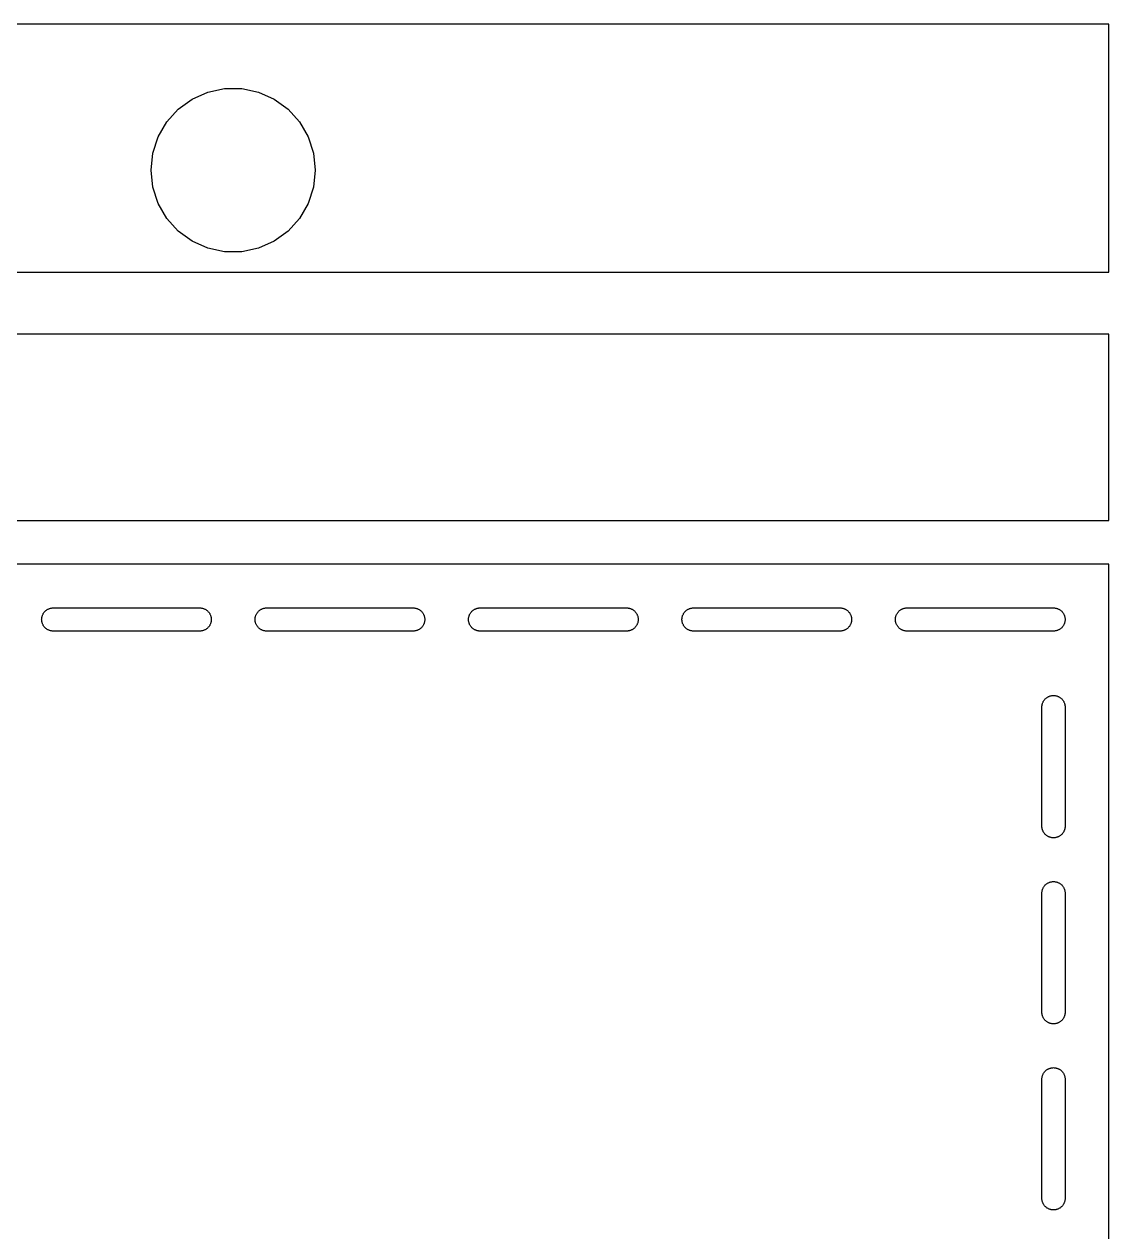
# Model space of a CAD drawing. Header units: metres. Extents: x 0 to 972, y 0 to 652.
# Drawn here: x 182.7 to 480, y 297 to 628 of the extents above; entities that cross this region are included whole.
import ezdxf

# ---------------------------------------------------------------- set-up
doc = ezdxf.new("R2010")
doc.units = ezdxf.units.M

msp = doc.modelspace()

# ---------------------------------------------------------------- linework, layer by layer
for p, q in [((480, 628), (0, 628)), ((480, 560), (480, 628)), ((228.75, 607.486), (233.047, 609.399)), ((233.047, 609.399), (237.648, 610.377)), ((237.648, 610.377), (242.352, 610.377)), ((242.352, 610.377), (246.953, 609.399)), ((246.953, 609.399), (251.25, 607.486)), ((224.945, 604.721), (228.75, 607.486)), ((251.25, 607.486), (255.055, 604.721)), ((221.797, 601.225), (224.945, 604.721)), ((255.055, 604.721), (258.203, 601.225)), ((219.445, 597.152), (221.797, 601.225)), ((258.203, 601.225), (260.555, 597.152)), ((217.992, 592.678), (219.445, 597.152)), ((260.555, 597.152), (262.008, 592.678)), ((217.5, 588), (217.992, 592.678)), ((262.008, 592.678), (262.5, 588)), ((217.992, 583.322), (217.5, 588)), ((262.5, 588), (262.008, 583.322)), ((219.445, 578.848), (217.992, 583.322)), ((262.008, 583.322), (260.555, 578.848)), ((221.797, 574.775), (219.445, 578.848)), ((260.555, 578.848), (258.203, 574.775)), ((224.945, 571.279), (221.797, 574.775)), ((258.203, 574.775), (255.055, 571.279)), ((228.75, 568.514), (224.945, 571.279)), ((255.055, 571.279), (251.25, 568.514)), ((233.047, 566.601), (228.75, 568.514)), ((237.648, 565.623), (233.047, 566.601)), ((246.953, 566.601), (242.352, 565.623)), ((251.25, 568.514), (246.953, 566.601)), ((242.352, 565.623), (237.648, 565.623)), ((0, 560), (480, 560)), ((480, 543), (0, 543)), ((480, 492), (480, 543)), ((0, 492), (480, 492)), ((480, 480), (0, 480)), ((480, 0), (480, 480)), ((188.035, 466.589), (188.125, 466.716)), ((188.125, 466.716), (188.221, 466.839)), ((188.221, 466.839), (188.322, 466.957)), ((188.322, 466.957), (188.43, 467.07)), ((188.43, 467.07), (188.543, 467.178)), ((188.543, 467.178), (188.661, 467.279)), ((188.661, 467.279), (188.784, 467.375)), ((188.784, 467.375), (188.911, 467.465)), ((188.911, 467.465), (189.043, 467.548)), ((189.043, 467.548), (189.178, 467.625)), ((189.178, 467.625), (189.318, 467.695)), ((189.318, 467.695), (189.46, 467.758)), ((189.46, 467.758), (189.605, 467.814)), ((189.605, 467.814), (189.753, 467.863)), ((189.753, 467.863), (189.904, 467.905)), ((189.904, 467.905), (190.056, 467.939)), ((190.056, 467.939), (190.209, 467.966)), ((190.209, 467.966), (190.364, 467.985)), ((190.364, 467.985), (190.519, 467.996)), ((190.519, 467.996), (190.675, 468)), ((190.675, 468), (230.825, 468)), ((230.825, 468), (230.981, 467.996)), ((230.981, 467.996), (231.136, 467.985)), ((231.136, 467.985), (231.291, 467.966)), ((231.291, 467.966), (231.444, 467.939)), ((231.444, 467.939), (231.596, 467.905)), ((231.596, 467.905), (231.747, 467.863)), ((231.747, 467.863), (231.895, 467.814)), ((231.895, 467.814), (232.04, 467.758)), ((232.04, 467.758), (232.182, 467.695)), ((232.182, 467.695), (232.322, 467.625)), ((232.322, 467.625), (232.457, 467.548)), ((232.457, 467.548), (232.589, 467.465)), ((232.589, 467.465), (232.716, 467.375)), ((232.716, 467.375), (232.839, 467.279)), ((232.839, 467.279), (232.957, 467.178)), ((232.957, 467.178), (233.07, 467.07)), ((233.07, 467.07), (233.178, 466.957)), ((233.178, 466.957), (233.279, 466.839)), ((233.279, 466.839), (233.375, 466.716)), ((233.375, 466.716), (233.465, 466.589)), ((246.535, 466.589), (246.625, 466.716)), ((246.625, 466.716), (246.721, 466.839)), ((246.721, 466.839), (246.822, 466.957)), ((246.822, 466.957), (246.93, 467.07)), ((246.93, 467.07), (247.043, 467.178)), ((247.043, 467.178), (247.161, 467.279)), ((247.161, 467.279), (247.284, 467.375)), ((247.284, 467.375), (247.411, 467.465)), ((247.411, 467.465), (247.543, 467.548)), ((247.543, 467.548), (247.678, 467.625)), ((247.678, 467.625), (247.818, 467.695)), ((247.818, 467.695), (247.96, 467.758)), ((247.96, 467.758), (248.105, 467.814)), ((248.105, 467.814), (248.253, 467.863)), ((248.253, 467.863), (248.404, 467.905)), ((248.404, 467.905), (248.556, 467.939)), ((248.556, 467.939), (248.709, 467.966)), ((248.709, 467.966), (248.864, 467.985)), ((248.864, 467.985), (249.019, 467.996)), ((249.019, 467.996), (249.175, 468)), ((249.175, 468), (289.325, 468)), ((289.325, 468), (289.481, 467.996)), ((289.481, 467.996), (289.636, 467.985)), ((289.636, 467.985), (289.791, 467.966)), ((289.791, 467.966), (289.944, 467.939)), ((289.944, 467.939), (290.096, 467.905)), ((290.096, 467.905), (290.247, 467.863)), ((290.247, 467.863), (290.395, 467.814)), ((290.395, 467.814), (290.54, 467.758)), ((290.54, 467.758), (290.682, 467.695)), ((290.682, 467.695), (290.822, 467.625)), ((290.822, 467.625), (290.957, 467.548)), ((290.957, 467.548), (291.089, 467.465)), ((291.089, 467.465), (291.216, 467.375)), ((291.216, 467.375), (291.339, 467.279)), ((291.339, 467.279), (291.457, 467.178)), ((291.457, 467.178), (291.57, 467.07)), ((291.57, 467.07), (291.677, 466.957)), ((291.677, 466.957), (291.779, 466.839)), ((291.779, 466.839), (291.875, 466.716)), ((291.875, 466.716), (291.965, 466.589)), ((305.035, 466.589), (305.125, 466.716)), ((305.125, 466.716), (305.221, 466.839)), ((305.221, 466.839), (305.322, 466.957)), ((305.322, 466.957), (305.43, 467.07)), ((305.43, 467.07), (305.543, 467.178)), ((305.543, 467.178), (305.661, 467.279)), ((305.661, 467.279), (305.784, 467.375)), ((305.784, 467.375), (305.911, 467.465)), ((305.911, 467.465), (306.043, 467.548)), ((306.043, 467.548), (306.178, 467.625)), ((306.178, 467.625), (306.318, 467.695)), ((306.318, 467.695), (306.46, 467.758)), ((306.46, 467.758), (306.605, 467.814)), ((306.605, 467.814), (306.753, 467.863)), ((306.753, 467.863), (306.904, 467.905)), ((306.904, 467.905), (307.056, 467.939)), ((307.056, 467.939), (307.209, 467.966)), ((307.209, 467.966), (307.364, 467.985)), ((307.364, 467.985), (307.519, 467.996)), ((307.519, 467.996), (307.675, 468)), ((307.675, 468), (347.825, 468)), ((347.825, 468), (347.981, 467.996)), ((347.981, 467.996), (348.136, 467.985)), ((348.136, 467.985), (348.291, 467.966)), ((348.291, 467.966), (348.444, 467.939)), ((348.444, 467.939), (348.596, 467.905)), ((348.596, 467.905), (348.747, 467.863)), ((348.747, 467.863), (348.895, 467.814)), ((348.895, 467.814), (349.04, 467.758)), ((349.04, 467.758), (349.182, 467.695)), ((349.182, 467.695), (349.322, 467.625)), ((349.322, 467.625), (349.457, 467.548)), ((349.457, 467.548), (349.589, 467.465)), ((349.589, 467.465), (349.716, 467.375)), ((349.716, 467.375), (349.839, 467.279)), ((349.839, 467.279), (349.957, 467.178)), ((349.957, 467.178), (350.07, 467.07)), ((350.07, 467.07), (350.177, 466.957)), ((350.177, 466.957), (350.279, 466.839)), ((350.279, 466.839), (350.375, 466.716)), ((350.375, 466.716), (350.465, 466.589)), ((363.535, 466.589), (363.625, 466.716)), ((363.625, 466.716), (363.721, 466.839)), ((363.721, 466.839), (363.822, 466.957)), ((363.822, 466.957), (363.93, 467.07)), ((363.93, 467.07), (364.043, 467.178)), ((364.043, 467.178), (364.161, 467.279)), ((364.161, 467.279), (364.284, 467.375)), ((364.284, 467.375), (364.411, 467.465)), ((364.411, 467.465), (364.543, 467.548)), ((364.543, 467.548), (364.678, 467.625)), ((364.678, 467.625), (364.818, 467.695)), ((364.818, 467.695), (364.96, 467.758)), ((364.96, 467.758), (365.105, 467.814)), ((365.105, 467.814), (365.253, 467.863)), ((365.253, 467.863), (365.404, 467.905)), ((365.404, 467.905), (365.556, 467.939)), ((365.556, 467.939), (365.709, 467.966)), ((365.709, 467.966), (365.864, 467.985)), ((365.864, 467.985), (366.019, 467.996)), ((366.019, 467.996), (366.175, 468)), ((366.175, 468), (406.325, 468)), ((406.325, 468), (406.481, 467.996)), ((406.481, 467.996), (406.636, 467.985)), ((406.636, 467.985), (406.791, 467.966)), ((406.791, 467.966), (406.944, 467.939)), ((406.944, 467.939), (407.096, 467.905)), ((407.096, 467.905), (407.247, 467.863)), ((407.247, 467.863), (407.395, 467.814)), ((407.395, 467.814), (407.54, 467.758)), ((407.54, 467.758), (407.682, 467.695)), ((407.682, 467.695), (407.822, 467.625)), ((407.822, 467.625), (407.957, 467.548)), ((407.957, 467.548), (408.089, 467.465)), ((408.089, 467.465), (408.216, 467.375)), ((408.216, 467.375), (408.339, 467.279)), ((408.339, 467.279), (408.457, 467.178)), ((408.457, 467.178), (408.57, 467.07)), ((408.57, 467.07), (408.677, 466.957)), ((408.677, 466.957), (408.779, 466.839)), ((408.779, 466.839), (408.875, 466.716)), ((408.875, 466.716), (408.965, 466.589)), ((422.035, 466.589), (422.125, 466.716)), ((422.125, 466.716), (422.221, 466.839)), ((422.221, 466.839), (422.322, 466.957)), ((422.322, 466.957), (422.43, 467.07)), ((422.43, 467.07), (422.543, 467.178)), ((422.543, 467.178), (422.661, 467.279)), ((422.661, 467.279), (422.784, 467.375)), ((422.784, 467.375), (422.911, 467.465)), ((422.911, 467.465), (423.043, 467.548)), ((423.043, 467.548), (423.178, 467.625)), ((423.178, 467.625), (423.318, 467.695)), ((423.318, 467.695), (423.46, 467.758)), ((423.46, 467.758), (423.605, 467.814)), ((423.605, 467.814), (423.753, 467.863)), ((423.753, 467.863), (423.904, 467.905)), ((423.904, 467.905), (424.056, 467.939)), ((424.056, 467.939), (424.209, 467.966)), ((424.209, 467.966), (424.364, 467.985)), ((424.364, 467.985), (424.519, 467.996)), ((424.519, 467.996), (424.675, 468)), ((424.675, 468), (464.825, 468)), ((464.825, 468), (464.981, 467.996)), ((464.981, 467.996), (465.136, 467.985)), ((465.136, 467.985), (465.291, 467.966)), ((465.291, 467.966), (465.444, 467.939)), ((465.444, 467.939), (465.596, 467.905)), ((465.596, 467.905), (465.747, 467.863)), ((465.747, 467.863), (465.895, 467.814)), ((465.895, 467.814), (466.04, 467.758)), ((466.04, 467.758), (466.182, 467.695)), ((466.182, 467.695), (466.322, 467.625)), ((466.322, 467.625), (466.457, 467.548)), ((466.457, 467.548), (466.589, 467.465)), ((466.589, 467.465), (466.716, 467.375)), ((466.716, 467.375), (466.839, 467.279)), ((466.839, 467.279), (466.957, 467.178)), ((466.957, 467.178), (467.07, 467.07)), ((467.07, 467.07), (467.177, 466.957)), ((467.177, 466.957), (467.279, 466.839)), ((467.279, 466.839), (467.375, 466.716)), ((467.375, 466.716), (467.465, 466.589)), ((187.5, 464.825), (187.504, 464.981)), ((187.504, 464.669), (187.5, 464.825)), ((187.504, 464.981), (187.515, 465.136)), ((187.515, 464.514), (187.504, 464.669)), ((187.515, 465.136), (187.534, 465.291)), ((187.534, 464.359), (187.515, 464.514)), ((187.534, 465.291), (187.561, 465.444)), ((187.561, 464.206), (187.534, 464.359)), ((187.561, 465.444), (187.595, 465.596)), ((187.595, 464.054), (187.561, 464.206)), ((187.595, 465.596), (187.637, 465.747)), ((187.637, 463.903), (187.595, 464.054)), ((187.637, 465.747), (187.686, 465.895)), ((187.686, 463.755), (187.637, 463.903)), ((187.686, 465.895), (187.742, 466.04)), ((187.742, 463.61), (187.686, 463.755)), ((187.742, 466.04), (187.805, 466.182)), ((187.805, 463.467), (187.742, 463.61)), ((187.805, 466.182), (187.875, 466.322)), ((187.875, 463.328), (187.805, 463.467)), ((187.875, 466.322), (187.952, 466.457)), ((187.952, 466.457), (188.035, 466.589)), ((233.465, 466.589), (233.548, 466.457)), ((233.548, 466.457), (233.625, 466.322)), ((233.625, 466.322), (233.695, 466.182)), ((233.695, 463.467), (233.625, 463.328)), ((233.695, 466.182), (233.758, 466.04)), ((233.758, 463.61), (233.695, 463.467)), ((233.758, 466.04), (233.814, 465.895)), ((233.814, 463.755), (233.758, 463.61)), ((233.814, 465.895), (233.863, 465.747)), ((233.863, 463.903), (233.814, 463.755)), ((233.863, 465.747), (233.905, 465.596)), ((233.905, 464.054), (233.863, 463.903)), ((233.905, 465.596), (233.939, 465.444)), ((233.939, 464.206), (233.905, 464.054)), ((233.939, 465.444), (233.966, 465.291)), ((233.966, 464.359), (233.939, 464.206)), ((233.966, 465.291), (233.985, 465.136)), ((233.985, 464.514), (233.966, 464.359)), ((233.985, 465.136), (233.996, 464.981)), ((233.996, 464.669), (233.985, 464.514)), ((233.996, 464.981), (234, 464.825)), ((234, 464.825), (233.996, 464.669)), ((246, 464.825), (246.004, 464.981)), ((246.004, 464.669), (246, 464.825)), ((246.004, 464.981), (246.015, 465.136)), ((246.015, 464.514), (246.004, 464.669)), ((246.015, 465.136), (246.034, 465.291)), ((246.034, 464.359), (246.015, 464.514)), ((246.034, 465.291), (246.061, 465.444)), ((246.061, 464.206), (246.034, 464.359)), ((246.061, 465.444), (246.095, 465.596)), ((246.095, 464.054), (246.061, 464.206)), ((246.095, 465.596), (246.137, 465.747)), ((246.137, 463.903), (246.095, 464.054)), ((246.137, 465.747), (246.186, 465.895)), ((246.186, 463.755), (246.137, 463.903)), ((246.186, 465.895), (246.242, 466.04)), ((246.242, 463.61), (246.186, 463.755)), ((246.242, 466.04), (246.305, 466.182)), ((246.305, 463.467), (246.242, 463.61)), ((246.305, 466.182), (246.375, 466.322)), ((246.375, 463.328), (246.305, 463.467)), ((246.375, 466.322), (246.452, 466.457)), ((246.452, 466.457), (246.535, 466.589)), ((291.965, 466.589), (292.048, 466.457)), ((292.048, 466.457), (292.125, 466.322)), ((292.125, 466.322), (292.195, 466.182)), ((292.195, 463.467), (292.125, 463.328)), ((292.195, 466.182), (292.258, 466.04)), ((292.258, 463.61), (292.195, 463.467)), ((292.258, 466.04), (292.314, 465.895)), ((292.314, 463.755), (292.258, 463.61)), ((292.314, 465.895), (292.363, 465.747)), ((292.363, 463.903), (292.314, 463.755)), ((292.363, 465.747), (292.405, 465.596)), ((292.405, 464.054), (292.363, 463.903)), ((292.405, 465.596), (292.439, 465.444)), ((292.439, 464.206), (292.405, 464.054)), ((292.439, 465.444), (292.466, 465.291)), ((292.466, 464.359), (292.439, 464.206)), ((292.466, 465.291), (292.485, 465.136)), ((292.485, 464.514), (292.466, 464.359)), ((292.485, 465.136), (292.496, 464.981)), ((292.496, 464.669), (292.485, 464.514)), ((292.496, 464.981), (292.5, 464.825)), ((292.5, 464.825), (292.496, 464.669)), ((304.5, 464.825), (304.504, 464.981)), ((304.504, 464.669), (304.5, 464.825)), ((304.504, 464.981), (304.515, 465.136)), ((304.515, 464.514), (304.504, 464.669)), ((304.515, 465.136), (304.534, 465.291)), ((304.534, 464.359), (304.515, 464.514)), ((304.534, 465.291), (304.561, 465.444)), ((304.561, 464.206), (304.534, 464.359)), ((304.561, 465.444), (304.595, 465.596)), ((304.595, 464.054), (304.561, 464.206)), ((304.595, 465.596), (304.637, 465.747)), ((304.637, 463.903), (304.595, 464.054)), ((304.637, 465.747), (304.686, 465.895)), ((304.686, 463.755), (304.637, 463.903)), ((304.686, 465.895), (304.742, 466.04)), ((304.742, 463.61), (304.686, 463.755)), ((304.742, 466.04), (304.805, 466.182)), ((304.805, 463.467), (304.742, 463.61)), ((304.805, 466.182), (304.875, 466.322)), ((304.875, 463.328), (304.805, 463.467)), ((304.875, 466.322), (304.952, 466.457)), ((304.952, 466.457), (305.035, 466.589)), ((350.465, 466.589), (350.548, 466.457)), ((350.548, 466.457), (350.625, 466.322)), ((350.625, 466.322), (350.695, 466.182)), ((350.695, 463.467), (350.625, 463.328)), ((350.695, 466.182), (350.758, 466.04)), ((350.758, 463.61), (350.695, 463.467)), ((350.758, 466.04), (350.814, 465.895)), ((350.814, 463.755), (350.758, 463.61)), ((350.814, 465.895), (350.863, 465.747)), ((350.863, 463.903), (350.814, 463.755)), ((350.863, 465.747), (350.905, 465.596)), ((350.905, 464.054), (350.863, 463.903)), ((350.905, 465.596), (350.939, 465.444)), ((350.939, 464.206), (350.905, 464.054)), ((350.939, 465.444), (350.966, 465.291)), ((350.966, 464.359), (350.939, 464.206)), ((350.966, 465.291), (350.985, 465.136)), ((350.985, 464.514), (350.966, 464.359)), ((350.985, 465.136), (350.996, 464.981)), ((350.996, 464.669), (350.985, 464.514)), ((350.996, 464.981), (351, 464.825)), ((351, 464.825), (350.996, 464.669)), ((363, 464.825), (363.004, 464.981)), ((363.004, 464.669), (363, 464.825)), ((363.004, 464.981), (363.015, 465.136)), ((363.015, 464.514), (363.004, 464.669)), ((363.015, 465.136), (363.034, 465.291)), ((363.034, 464.359), (363.015, 464.514)), ((363.034, 465.291), (363.061, 465.444)), ((363.061, 464.206), (363.034, 464.359)), ((363.061, 465.444), (363.095, 465.596)), ((363.095, 464.054), (363.061, 464.206)), ((363.095, 465.596), (363.137, 465.747)), ((363.137, 463.903), (363.095, 464.054)), ((363.137, 465.747), (363.186, 465.895)), ((363.186, 463.755), (363.137, 463.903)), ((363.186, 465.895), (363.242, 466.04)), ((363.242, 463.61), (363.186, 463.755)), ((363.242, 466.04), (363.305, 466.182)), ((363.305, 463.467), (363.242, 463.61)), ((363.305, 466.182), (363.375, 466.322)), ((363.375, 463.328), (363.305, 463.467)), ((363.375, 466.322), (363.452, 466.457)), ((363.452, 466.457), (363.535, 466.589)), ((408.965, 466.589), (409.048, 466.457)), ((409.048, 466.457), (409.125, 466.322)), ((409.125, 466.322), (409.195, 466.182)), ((409.195, 463.467), (409.125, 463.328)), ((409.195, 466.182), (409.258, 466.04)), ((409.258, 463.61), (409.195, 463.467)), ((409.258, 466.04), (409.314, 465.895)), ((409.314, 463.755), (409.258, 463.61)), ((409.314, 465.895), (409.363, 465.747)), ((409.363, 463.903), (409.314, 463.755)), ((409.363, 465.747), (409.405, 465.596)), ((409.405, 464.054), (409.363, 463.903)), ((409.405, 465.596), (409.439, 465.444)), ((409.439, 464.206), (409.405, 464.054)), ((409.439, 465.444), (409.466, 465.291)), ((409.466, 464.359), (409.439, 464.206)), ((409.466, 465.291), (409.485, 465.136)), ((409.485, 464.514), (409.466, 464.359)), ((409.485, 465.136), (409.496, 464.981)), ((409.496, 464.669), (409.485, 464.514)), ((409.496, 464.981), (409.5, 464.825)), ((409.5, 464.825), (409.496, 464.669)), ((421.5, 464.825), (421.504, 464.981)), ((421.504, 464.669), (421.5, 464.825)), ((421.504, 464.981), (421.515, 465.136)), ((421.515, 464.514), (421.504, 464.669)), ((421.515, 465.136), (421.534, 465.291)), ((421.534, 464.359), (421.515, 464.514)), ((421.534, 465.291), (421.561, 465.444)), ((421.561, 464.206), (421.534, 464.359)), ((421.561, 465.444), (421.595, 465.596)), ((421.595, 464.054), (421.561, 464.206)), ((421.595, 465.596), (421.637, 465.747)), ((421.637, 463.903), (421.595, 464.054)), ((421.637, 465.747), (421.686, 465.895)), ((421.686, 463.755), (421.637, 463.903)), ((421.686, 465.895), (421.742, 466.04)), ((421.742, 463.61), (421.686, 463.755)), ((421.742, 466.04), (421.805, 466.182)), ((421.805, 463.467), (421.742, 463.61)), ((421.805, 466.182), (421.875, 466.322)), ((421.875, 463.328), (421.805, 463.467)), ((421.875, 466.322), (421.952, 466.457)), ((421.952, 466.457), (422.035, 466.589)), ((467.465, 466.589), (467.548, 466.457)), ((467.548, 466.457), (467.625, 466.322)), ((467.625, 466.322), (467.695, 466.182)), ((467.695, 463.467), (467.625, 463.328)), ((467.695, 466.182), (467.758, 466.04)), ((467.758, 463.61), (467.695, 463.467)), ((467.758, 466.04), (467.814, 465.895)), ((467.814, 463.755), (467.758, 463.61)), ((467.814, 465.895), (467.863, 465.747)), ((467.863, 463.903), (467.814, 463.755)), ((467.863, 465.747), (467.905, 465.596)), ((467.905, 464.054), (467.863, 463.903)), ((467.905, 465.596), (467.939, 465.444)), ((467.939, 464.206), (467.905, 464.054)), ((467.939, 465.444), (467.966, 465.291)), ((467.966, 464.359), (467.939, 464.206)), ((467.966, 465.291), (467.985, 465.136)), ((467.985, 464.514), (467.966, 464.359)), ((467.985, 465.136), (467.996, 464.981)), ((467.996, 464.669), (467.985, 464.514)), ((467.996, 464.981), (468, 464.825)), ((468, 464.825), (467.996, 464.669)), ((187.952, 463.193), (187.875, 463.328)), ((188.035, 463.061), (187.952, 463.193)), ((188.125, 462.934), (188.035, 463.061)), ((188.221, 462.811), (188.125, 462.934)), ((188.322, 462.693), (188.221, 462.811)), ((188.43, 462.58), (188.322, 462.693)), ((188.543, 462.472), (188.43, 462.58)), ((188.661, 462.371), (188.543, 462.472)), ((188.784, 462.275), (188.661, 462.371)), ((188.911, 462.185), (188.784, 462.275)), ((189.043, 462.102), (188.911, 462.185)), ((189.178, 462.025), (189.043, 462.102)), ((189.318, 461.955), (189.178, 462.025)), ((189.46, 461.892), (189.318, 461.955)), ((189.605, 461.836), (189.46, 461.892)), ((189.753, 461.787), (189.605, 461.836)), ((189.904, 461.745), (189.753, 461.787)), ((190.056, 461.711), (189.904, 461.745)), ((190.209, 461.684), (190.056, 461.711)), ((190.364, 461.665), (190.209, 461.684)), ((190.519, 461.654), (190.364, 461.665)), ((190.675, 461.65), (190.519, 461.654)), ((230.825, 461.65), (190.675, 461.65)), ((230.981, 461.654), (230.825, 461.65)), ((231.136, 461.665), (230.981, 461.654)), ((231.291, 461.684), (231.136, 461.665)), ((231.444, 461.711), (231.291, 461.684)), ((231.596, 461.745), (231.444, 461.711)), ((231.747, 461.787), (231.596, 461.745)), ((231.895, 461.836), (231.747, 461.787)), ((232.04, 461.892), (231.895, 461.836)), ((232.182, 461.955), (232.04, 461.892)), ((232.322, 462.025), (232.182, 461.955)), ((232.457, 462.102), (232.322, 462.025)), ((232.589, 462.185), (232.457, 462.102)), ((232.716, 462.275), (232.589, 462.185)), ((232.839, 462.371), (232.716, 462.275)), ((232.957, 462.472), (232.839, 462.371)), ((233.07, 462.58), (232.957, 462.472)), ((233.178, 462.693), (233.07, 462.58)), ((233.279, 462.811), (233.178, 462.693)), ((233.375, 462.934), (233.279, 462.811)), ((233.465, 463.061), (233.375, 462.934)), ((233.548, 463.193), (233.465, 463.061)), ((233.625, 463.328), (233.548, 463.193)), ((246.452, 463.193), (246.375, 463.328)), ((246.535, 463.061), (246.452, 463.193)), ((246.625, 462.934), (246.535, 463.061)), ((246.721, 462.811), (246.625, 462.934)), ((246.822, 462.693), (246.721, 462.811)), ((246.93, 462.58), (246.822, 462.693)), ((247.043, 462.472), (246.93, 462.58)), ((247.161, 462.371), (247.043, 462.472)), ((247.284, 462.275), (247.161, 462.371)), ((247.411, 462.185), (247.284, 462.275)), ((247.543, 462.102), (247.411, 462.185)), ((247.678, 462.025), (247.543, 462.102)), ((247.818, 461.955), (247.678, 462.025)), ((247.96, 461.892), (247.818, 461.955)), ((248.105, 461.836), (247.96, 461.892)), ((248.253, 461.787), (248.105, 461.836)), ((248.404, 461.745), (248.253, 461.787)), ((248.556, 461.711), (248.404, 461.745)), ((248.709, 461.684), (248.556, 461.711)), ((248.864, 461.665), (248.709, 461.684)), ((249.019, 461.654), (248.864, 461.665)), ((249.175, 461.65), (249.019, 461.654)), ((289.325, 461.65), (249.175, 461.65)), ((289.481, 461.654), (289.325, 461.65)), ((289.636, 461.665), (289.481, 461.654)), ((289.791, 461.684), (289.636, 461.665)), ((289.944, 461.711), (289.791, 461.684)), ((290.096, 461.745), (289.944, 461.711)), ((290.247, 461.787), (290.096, 461.745)), ((290.395, 461.836), (290.247, 461.787)), ((290.54, 461.892), (290.395, 461.836)), ((290.682, 461.955), (290.54, 461.892)), ((290.822, 462.025), (290.682, 461.955)), ((290.957, 462.102), (290.822, 462.025)), ((291.089, 462.185), (290.957, 462.102)), ((291.216, 462.275), (291.089, 462.185)), ((291.339, 462.371), (291.216, 462.275)), ((291.457, 462.472), (291.339, 462.371)), ((291.57, 462.58), (291.457, 462.472)), ((291.677, 462.693), (291.57, 462.58)), ((291.779, 462.811), (291.677, 462.693)), ((291.875, 462.934), (291.779, 462.811)), ((291.965, 463.061), (291.875, 462.934)), ((292.048, 463.193), (291.965, 463.061)), ((292.125, 463.328), (292.048, 463.193)), ((304.952, 463.193), (304.875, 463.328)), ((305.035, 463.061), (304.952, 463.193)), ((305.125, 462.934), (305.035, 463.061)), ((305.221, 462.811), (305.125, 462.934)), ((305.322, 462.693), (305.221, 462.811)), ((305.43, 462.58), (305.322, 462.693)), ((305.543, 462.472), (305.43, 462.58)), ((305.661, 462.371), (305.543, 462.472)), ((305.784, 462.275), (305.661, 462.371)), ((305.911, 462.185), (305.784, 462.275)), ((306.043, 462.102), (305.911, 462.185)), ((306.178, 462.025), (306.043, 462.102)), ((306.318, 461.955), (306.178, 462.025)), ((306.46, 461.892), (306.318, 461.955)), ((306.605, 461.836), (306.46, 461.892)), ((306.753, 461.787), (306.605, 461.836)), ((306.904, 461.745), (306.753, 461.787)), ((307.056, 461.711), (306.904, 461.745)), ((307.209, 461.684), (307.056, 461.711)), ((307.364, 461.665), (307.209, 461.684)), ((307.519, 461.654), (307.364, 461.665)), ((307.675, 461.65), (307.519, 461.654)), ((347.825, 461.65), (307.675, 461.65)), ((347.981, 461.654), (347.825, 461.65)), ((348.136, 461.665), (347.981, 461.654)), ((348.291, 461.684), (348.136, 461.665)), ((348.444, 461.711), (348.291, 461.684)), ((348.596, 461.745), (348.444, 461.711)), ((348.747, 461.787), (348.596, 461.745)), ((348.895, 461.836), (348.747, 461.787)), ((349.04, 461.892), (348.895, 461.836)), ((349.182, 461.955), (349.04, 461.892)), ((349.322, 462.025), (349.182, 461.955)), ((349.457, 462.102), (349.322, 462.025)), ((349.589, 462.185), (349.457, 462.102)), ((349.716, 462.275), (349.589, 462.185)), ((349.839, 462.371), (349.716, 462.275)), ((349.957, 462.472), (349.839, 462.371)), ((350.07, 462.58), (349.957, 462.472)), ((350.177, 462.693), (350.07, 462.58)), ((350.279, 462.811), (350.177, 462.693)), ((350.375, 462.934), (350.279, 462.811)), ((350.465, 463.061), (350.375, 462.934)), ((350.548, 463.193), (350.465, 463.061)), ((350.625, 463.328), (350.548, 463.193)), ((363.452, 463.193), (363.375, 463.328)), ((363.535, 463.061), (363.452, 463.193)), ((363.625, 462.934), (363.535, 463.061)), ((363.721, 462.811), (363.625, 462.934)), ((363.822, 462.693), (363.721, 462.811)), ((363.93, 462.58), (363.822, 462.693)), ((364.043, 462.472), (363.93, 462.58)), ((364.161, 462.371), (364.043, 462.472)), ((364.284, 462.275), (364.161, 462.371)), ((364.411, 462.185), (364.284, 462.275)), ((364.543, 462.102), (364.411, 462.185)), ((364.678, 462.025), (364.543, 462.102)), ((364.818, 461.955), (364.678, 462.025)), ((364.96, 461.892), (364.818, 461.955)), ((365.105, 461.836), (364.96, 461.892)), ((365.253, 461.787), (365.105, 461.836)), ((365.404, 461.745), (365.253, 461.787)), ((365.556, 461.711), (365.404, 461.745)), ((365.709, 461.684), (365.556, 461.711)), ((365.864, 461.665), (365.709, 461.684)), ((366.019, 461.654), (365.864, 461.665)), ((366.175, 461.65), (366.019, 461.654)), ((406.325, 461.65), (366.175, 461.65)), ((406.481, 461.654), (406.325, 461.65)), ((406.636, 461.665), (406.481, 461.654)), ((406.791, 461.684), (406.636, 461.665)), ((406.944, 461.711), (406.791, 461.684)), ((407.096, 461.745), (406.944, 461.711)), ((407.247, 461.787), (407.096, 461.745)), ((407.395, 461.836), (407.247, 461.787)), ((407.54, 461.892), (407.395, 461.836)), ((407.682, 461.955), (407.54, 461.892)), ((407.822, 462.025), (407.682, 461.955)), ((407.957, 462.102), (407.822, 462.025)), ((408.089, 462.185), (407.957, 462.102)), ((408.216, 462.275), (408.089, 462.185)), ((408.339, 462.371), (408.216, 462.275)), ((408.457, 462.472), (408.339, 462.371)), ((408.57, 462.58), (408.457, 462.472)), ((408.677, 462.693), (408.57, 462.58)), ((408.779, 462.811), (408.677, 462.693)), ((408.875, 462.934), (408.779, 462.811)), ((408.965, 463.061), (408.875, 462.934)), ((409.048, 463.193), (408.965, 463.061)), ((409.125, 463.328), (409.048, 463.193)), ((421.952, 463.193), (421.875, 463.328)), ((422.035, 463.061), (421.952, 463.193)), ((422.125, 462.934), (422.035, 463.061)), ((422.221, 462.811), (422.125, 462.934)), ((422.322, 462.693), (422.221, 462.811)), ((422.43, 462.58), (422.322, 462.693)), ((422.543, 462.472), (422.43, 462.58)), ((422.661, 462.371), (422.543, 462.472)), ((422.784, 462.275), (422.661, 462.371)), ((422.911, 462.185), (422.784, 462.275)), ((423.043, 462.102), (422.911, 462.185)), ((423.178, 462.025), (423.043, 462.102)), ((423.318, 461.955), (423.178, 462.025)), ((423.46, 461.892), (423.318, 461.955)), ((423.605, 461.836), (423.46, 461.892)), ((423.753, 461.787), (423.605, 461.836)), ((423.904, 461.745), (423.753, 461.787)), ((424.056, 461.711), (423.904, 461.745)), ((424.209, 461.684), (424.056, 461.711)), ((424.364, 461.665), (424.209, 461.684)), ((424.519, 461.654), (424.364, 461.665)), ((424.675, 461.65), (424.519, 461.654)), ((464.825, 461.65), (424.675, 461.65)), ((464.981, 461.654), (464.825, 461.65)), ((465.136, 461.665), (464.981, 461.654)), ((465.291, 461.684), (465.136, 461.665)), ((465.444, 461.711), (465.291, 461.684)), ((465.596, 461.745), (465.444, 461.711)), ((465.747, 461.787), (465.596, 461.745)), ((465.895, 461.836), (465.747, 461.787)), ((466.04, 461.892), (465.895, 461.836)), ((466.182, 461.955), (466.04, 461.892)), ((466.322, 462.025), (466.182, 461.955)), ((466.457, 462.102), (466.322, 462.025)), ((466.589, 462.185), (466.457, 462.102)), ((466.716, 462.275), (466.589, 462.185)), ((466.839, 462.371), (466.716, 462.275)), ((466.957, 462.472), (466.839, 462.371)), ((467.07, 462.58), (466.957, 462.472)), ((467.177, 462.693), (467.07, 462.58)), ((467.279, 462.811), (467.177, 462.693)), ((467.375, 462.934), (467.279, 462.811)), ((467.465, 463.061), (467.375, 462.934)), ((467.548, 463.193), (467.465, 463.061)), ((467.625, 463.328), (467.548, 463.193)), ((463.061, 443.465), (463.193, 443.548)), ((463.193, 443.548), (463.328, 443.625)), ((463.328, 443.625), (463.467, 443.695)), ((463.467, 443.695), (463.61, 443.758)), ((463.61, 443.758), (463.755, 443.814)), ((463.755, 443.814), (463.903, 443.863)), ((463.903, 443.863), (464.054, 443.905)), ((464.054, 443.905), (464.206, 443.939)), ((464.206, 443.939), (464.359, 443.966)), ((464.359, 443.966), (464.514, 443.985)), ((464.514, 443.985), (464.669, 443.996)), ((464.669, 443.996), (464.825, 444)), ((464.825, 444), (464.981, 443.996)), ((464.981, 443.996), (465.136, 443.985)), ((465.136, 443.985), (465.291, 443.966)), ((465.291, 443.966), (465.444, 443.939)), ((465.444, 443.939), (465.596, 443.905)), ((465.596, 443.905), (465.747, 443.863)), ((465.747, 443.863), (465.895, 443.814)), ((465.895, 443.814), (466.04, 443.758)), ((466.04, 443.758), (466.182, 443.695)), ((466.182, 443.695), (466.322, 443.625)), ((466.322, 443.625), (466.457, 443.548)), ((466.457, 443.548), (466.589, 443.465)), ((461.65, 440.825), (461.654, 440.981)), ((461.65, 408.175), (461.65, 440.825)), ((461.654, 440.981), (461.665, 441.136)), ((461.665, 441.136), (461.684, 441.291)), ((461.684, 441.291), (461.711, 441.444)), ((461.711, 441.444), (461.745, 441.596)), ((461.745, 441.596), (461.787, 441.747)), ((461.787, 441.747), (461.836, 441.895)), ((461.836, 441.895), (461.892, 442.04)), ((461.892, 442.04), (461.955, 442.182)), ((461.955, 442.182), (462.025, 442.322)), ((462.025, 442.322), (462.102, 442.457)), ((462.102, 442.457), (462.185, 442.589)), ((462.185, 442.589), (462.275, 442.716)), ((462.275, 442.716), (462.371, 442.839)), ((462.371, 442.839), (462.472, 442.957)), ((462.472, 442.957), (462.58, 443.07)), ((462.58, 443.07), (462.693, 443.177)), ((462.693, 443.177), (462.811, 443.279)), ((462.811, 443.279), (462.934, 443.375)), ((462.934, 443.375), (463.061, 443.465)), ((466.589, 443.465), (466.716, 443.375)), ((466.716, 443.375), (466.839, 443.279)), ((466.839, 443.279), (466.957, 443.177)), ((466.957, 443.177), (467.07, 443.07)), ((467.07, 443.07), (467.178, 442.957)), ((467.178, 442.957), (467.279, 442.839)), ((467.279, 442.839), (467.375, 442.716)), ((467.375, 442.716), (467.465, 442.589)), ((467.465, 442.589), (467.548, 442.457)), ((467.548, 442.457), (467.625, 442.322)), ((467.625, 442.322), (467.695, 442.182)), ((467.695, 442.182), (467.758, 442.04)), ((467.758, 442.04), (467.814, 441.895)), ((467.814, 441.895), (467.863, 441.747)), ((467.863, 441.747), (467.905, 441.596)), ((467.905, 441.596), (467.939, 441.444)), ((467.939, 441.444), (467.966, 441.291)), ((467.966, 441.291), (467.985, 441.136)), ((467.985, 441.136), (467.996, 440.981)), ((467.996, 440.981), (468, 440.825)), ((468, 440.825), (468, 408.175)), ((461.654, 408.019), (461.65, 408.175)), ((461.665, 407.864), (461.654, 408.019)), ((461.684, 407.709), (461.665, 407.864)), ((461.711, 407.556), (461.684, 407.709)), ((461.745, 407.404), (461.711, 407.556)), ((461.787, 407.253), (461.745, 407.404)), ((461.836, 407.105), (461.787, 407.253)), ((467.863, 407.253), (467.814, 407.105)), ((467.905, 407.404), (467.863, 407.253)), ((467.939, 407.556), (467.905, 407.404)), ((467.966, 407.709), (467.939, 407.556)), ((467.985, 407.864), (467.966, 407.709)), ((467.996, 408.019), (467.985, 407.864)), ((468, 408.175), (467.996, 408.019)), ((461.892, 406.96), (461.836, 407.105)), ((461.955, 406.818), (461.892, 406.96)), ((462.025, 406.678), (461.955, 406.818)), ((462.102, 406.543), (462.025, 406.678)), ((462.185, 406.411), (462.102, 406.543)), ((462.275, 406.284), (462.185, 406.411)), ((462.371, 406.161), (462.275, 406.284)), ((462.472, 406.043), (462.371, 406.161)), ((462.58, 405.93), (462.472, 406.043)), ((462.693, 405.822), (462.58, 405.93)), ((462.811, 405.721), (462.693, 405.822)), ((462.934, 405.625), (462.811, 405.721)), ((463.061, 405.535), (462.934, 405.625)), ((463.193, 405.452), (463.061, 405.535)), ((463.328, 405.375), (463.193, 405.452)), ((463.467, 405.305), (463.328, 405.375)), ((463.61, 405.242), (463.467, 405.305)), ((463.755, 405.186), (463.61, 405.242)), ((463.903, 405.137), (463.755, 405.186)), ((464.054, 405.095), (463.903, 405.137)), ((464.206, 405.061), (464.054, 405.095)), ((464.359, 405.034), (464.206, 405.061)), ((464.514, 405.015), (464.359, 405.034)), ((464.669, 405.004), (464.514, 405.015)), ((464.825, 405), (464.669, 405.004)), ((464.981, 405.004), (464.825, 405)), ((465.136, 405.015), (464.981, 405.004)), ((465.291, 405.034), (465.136, 405.015)), ((465.444, 405.061), (465.291, 405.034)), ((465.596, 405.095), (465.444, 405.061)), ((465.747, 405.137), (465.596, 405.095)), ((465.895, 405.186), (465.747, 405.137)), ((466.04, 405.242), (465.895, 405.186)), ((466.182, 405.305), (466.04, 405.242)), ((466.322, 405.375), (466.182, 405.305)), ((466.457, 405.452), (466.322, 405.375)), ((466.589, 405.535), (466.457, 405.452)), ((466.716, 405.625), (466.589, 405.535)), ((466.839, 405.721), (466.716, 405.625)), ((466.957, 405.822), (466.839, 405.721)), ((467.07, 405.93), (466.957, 405.822)), ((467.178, 406.043), (467.07, 405.93)), ((467.279, 406.161), (467.178, 406.043)), ((467.375, 406.284), (467.279, 406.161)), ((467.465, 406.411), (467.375, 406.284)), ((467.548, 406.543), (467.465, 406.411)), ((467.625, 406.678), (467.548, 406.543)), ((467.695, 406.818), (467.625, 406.678)), ((467.758, 406.96), (467.695, 406.818)), ((467.814, 407.105), (467.758, 406.96)), ((461.711, 390.444), (461.745, 390.596)), ((461.745, 390.596), (461.787, 390.747)), ((461.787, 390.747), (461.836, 390.895)), ((461.836, 390.895), (461.892, 391.04)), ((461.892, 391.04), (461.955, 391.182)), ((461.955, 391.182), (462.025, 391.322)), ((462.025, 391.322), (462.102, 391.457)), ((462.102, 391.457), (462.185, 391.589)), ((462.185, 391.589), (462.275, 391.716)), ((462.275, 391.716), (462.371, 391.839)), ((462.371, 391.839), (462.472, 391.957)), ((462.472, 391.957), (462.58, 392.07)), ((462.58, 392.07), (462.693, 392.177)), ((462.693, 392.177), (462.811, 392.279)), ((462.811, 392.279), (462.934, 392.375)), ((462.934, 392.375), (463.061, 392.465)), ((463.061, 392.465), (463.193, 392.548)), ((463.193, 392.548), (463.328, 392.625)), ((463.328, 392.625), (463.467, 392.695)), ((463.467, 392.695), (463.61, 392.758)), ((463.61, 392.758), (463.755, 392.814)), ((463.755, 392.814), (463.903, 392.863)), ((463.903, 392.863), (464.054, 392.905)), ((464.054, 392.905), (464.206, 392.939)), ((464.206, 392.939), (464.359, 392.966)), ((464.359, 392.966), (464.514, 392.985)), ((464.514, 392.985), (464.669, 392.996)), ((464.669, 392.996), (464.825, 393)), ((464.825, 393), (464.981, 392.996)), ((464.981, 392.996), (465.136, 392.985)), ((465.136, 392.985), (465.291, 392.966)), ((465.291, 392.966), (465.444, 392.939)), ((465.444, 392.939), (465.596, 392.905)), ((465.596, 392.905), (465.747, 392.863)), ((465.747, 392.863), (465.895, 392.814)), ((465.895, 392.814), (466.04, 392.758)), ((466.04, 392.758), (466.182, 392.695)), ((466.182, 392.695), (466.322, 392.625)), ((466.322, 392.625), (466.457, 392.548)), ((466.457, 392.548), (466.589, 392.465)), ((466.589, 392.465), (466.716, 392.375)), ((466.716, 392.375), (466.839, 392.279)), ((466.839, 392.279), (466.957, 392.177)), ((466.957, 392.177), (467.07, 392.07)), ((467.07, 392.07), (467.178, 391.957)), ((467.178, 391.957), (467.279, 391.839)), ((467.279, 391.839), (467.375, 391.716)), ((467.375, 391.716), (467.465, 391.589)), ((467.465, 391.589), (467.548, 391.457)), ((467.548, 391.457), (467.625, 391.322)), ((467.625, 391.322), (467.695, 391.182)), ((467.695, 391.182), (467.758, 391.04)), ((467.758, 391.04), (467.814, 390.895)), ((467.814, 390.895), (467.863, 390.747)), ((467.863, 390.747), (467.905, 390.596)), ((467.905, 390.596), (467.939, 390.444)), ((461.65, 389.825), (461.654, 389.981)), ((461.65, 357.175), (461.65, 389.825)), ((461.654, 389.981), (461.665, 390.136)), ((461.665, 390.136), (461.684, 390.291)), ((461.684, 390.291), (461.711, 390.444)), ((467.939, 390.444), (467.966, 390.291)), ((467.966, 390.291), (467.985, 390.136)), ((467.985, 390.136), (467.996, 389.981)), ((467.996, 389.981), (468, 389.825)), ((468, 389.825), (468, 357.175)), ((461.654, 357.019), (461.65, 357.175)), ((461.665, 356.864), (461.654, 357.019)), ((461.684, 356.709), (461.665, 356.864)), ((461.711, 356.556), (461.684, 356.709)), ((461.745, 356.404), (461.711, 356.556)), ((461.787, 356.253), (461.745, 356.404)), ((461.836, 356.105), (461.787, 356.253)), ((461.892, 355.96), (461.836, 356.105)), ((461.955, 355.818), (461.892, 355.96)), ((462.025, 355.678), (461.955, 355.818)), ((462.102, 355.543), (462.025, 355.678)), ((462.185, 355.411), (462.102, 355.543)), ((462.275, 355.284), (462.185, 355.411)), ((462.371, 355.161), (462.275, 355.284)), ((462.472, 355.043), (462.371, 355.161)), ((462.58, 354.93), (462.472, 355.043)), ((462.693, 354.822), (462.58, 354.93)), ((462.811, 354.721), (462.693, 354.822)), ((462.934, 354.625), (462.811, 354.721)), ((463.061, 354.535), (462.934, 354.625)), ((463.193, 354.452), (463.061, 354.535)), ((463.328, 354.375), (463.193, 354.452)), ((463.467, 354.305), (463.328, 354.375)), ((463.61, 354.242), (463.467, 354.305)), ((463.755, 354.186), (463.61, 354.242)), ((463.903, 354.137), (463.755, 354.186)), ((465.895, 354.186), (465.747, 354.137)), ((466.04, 354.242), (465.895, 354.186)), ((466.182, 354.305), (466.04, 354.242)), ((466.322, 354.375), (466.182, 354.305)), ((466.457, 354.452), (466.322, 354.375)), ((466.589, 354.535), (466.457, 354.452)), ((466.716, 354.625), (466.589, 354.535)), ((466.839, 354.721), (466.716, 354.625)), ((466.957, 354.822), (466.839, 354.721)), ((467.07, 354.93), (466.957, 354.822)), ((467.178, 355.043), (467.07, 354.93)), ((467.279, 355.161), (467.178, 355.043)), ((467.375, 355.284), (467.279, 355.161)), ((467.465, 355.411), (467.375, 355.284)), ((467.548, 355.543), (467.465, 355.411)), ((467.625, 355.678), (467.548, 355.543)), ((467.695, 355.818), (467.625, 355.678)), ((467.758, 355.96), (467.695, 355.818)), ((467.814, 356.105), (467.758, 355.96)), ((467.863, 356.253), (467.814, 356.105)), ((467.905, 356.404), (467.863, 356.253)), ((467.939, 356.556), (467.905, 356.404)), ((467.966, 356.709), (467.939, 356.556)), ((467.985, 356.864), (467.966, 356.709)), ((467.996, 357.019), (467.985, 356.864)), ((468, 357.175), (467.996, 357.019)), ((464.054, 354.095), (463.903, 354.137)), ((464.206, 354.061), (464.054, 354.095)), ((464.359, 354.034), (464.206, 354.061)), ((464.514, 354.015), (464.359, 354.034)), ((464.669, 354.004), (464.514, 354.015)), ((464.825, 354), (464.669, 354.004)), ((464.981, 354.004), (464.825, 354)), ((465.136, 354.015), (464.981, 354.004)), ((465.291, 354.034), (465.136, 354.015)), ((465.444, 354.061), (465.291, 354.034)), ((465.596, 354.095), (465.444, 354.061)), ((465.747, 354.137), (465.596, 354.095)), ((462.371, 340.839), (462.472, 340.957)), ((462.472, 340.957), (462.58, 341.07)), ((462.58, 341.07), (462.693, 341.177)), ((462.693, 341.177), (462.811, 341.279)), ((462.811, 341.279), (462.934, 341.375)), ((462.934, 341.375), (463.061, 341.465)), ((463.061, 341.465), (463.193, 341.548)), ((463.193, 341.548), (463.328, 341.625)), ((463.328, 341.625), (463.467, 341.695)), ((463.467, 341.695), (463.61, 341.758)), ((463.61, 341.758), (463.755, 341.814)), ((463.755, 341.814), (463.903, 341.863)), ((463.903, 341.863), (464.054, 341.905)), ((464.054, 341.905), (464.206, 341.939)), ((464.206, 341.939), (464.359, 341.966)), ((464.359, 341.966), (464.514, 341.985)), ((464.514, 341.985), (464.669, 341.996)), ((464.669, 341.996), (464.825, 342)), ((464.825, 342), (464.981, 341.996)), ((464.981, 341.996), (465.136, 341.985)), ((465.136, 341.985), (465.291, 341.966)), ((465.291, 341.966), (465.444, 341.939)), ((465.444, 341.939), (465.596, 341.905)), ((465.596, 341.905), (465.747, 341.863)), ((465.747, 341.863), (465.895, 341.814)), ((465.895, 341.814), (466.04, 341.758)), ((466.04, 341.758), (466.182, 341.695)), ((466.182, 341.695), (466.322, 341.625)), ((466.322, 341.625), (466.457, 341.548)), ((466.457, 341.548), (466.589, 341.465)), ((466.589, 341.465), (466.716, 341.375)), ((466.716, 341.375), (466.839, 341.279)), ((466.839, 341.279), (466.957, 341.177)), ((466.957, 341.177), (467.07, 341.07)), ((467.07, 341.07), (467.178, 340.957)), ((467.178, 340.957), (467.279, 340.839)), ((461.65, 338.825), (461.654, 338.981)), ((461.65, 306.175), (461.65, 338.825)), ((461.654, 338.981), (461.665, 339.136)), ((461.665, 339.136), (461.684, 339.291)), ((461.684, 339.291), (461.711, 339.444)), ((461.711, 339.444), (461.745, 339.596)), ((461.745, 339.596), (461.787, 339.747)), ((461.787, 339.747), (461.836, 339.895)), ((461.836, 339.895), (461.892, 340.04)), ((461.892, 340.04), (461.955, 340.182)), ((461.955, 340.182), (462.025, 340.322)), ((462.025, 340.322), (462.102, 340.457)), ((462.102, 340.457), (462.185, 340.589)), ((462.185, 340.589), (462.275, 340.716)), ((462.275, 340.716), (462.371, 340.839)), ((467.279, 340.839), (467.375, 340.716)), ((467.375, 340.716), (467.465, 340.589)), ((467.465, 340.589), (467.548, 340.457)), ((467.548, 340.457), (467.625, 340.322)), ((467.625, 340.322), (467.695, 340.182)), ((467.695, 340.182), (467.758, 340.04)), ((467.758, 340.04), (467.814, 339.895)), ((467.814, 339.895), (467.863, 339.747)), ((467.863, 339.747), (467.905, 339.596)), ((467.905, 339.596), (467.939, 339.444)), ((467.939, 339.444), (467.966, 339.291)), ((467.966, 339.291), (467.985, 339.136)), ((467.985, 339.136), (467.996, 338.981)), ((467.996, 338.981), (468, 338.825)), ((468, 338.825), (468, 306.175)), ((461.654, 306.019), (461.65, 306.175)), ((461.665, 305.864), (461.654, 306.019)), ((461.684, 305.709), (461.665, 305.864)), ((461.711, 305.556), (461.684, 305.709)), ((461.745, 305.404), (461.711, 305.556)), ((461.787, 305.253), (461.745, 305.404)), ((461.836, 305.105), (461.787, 305.253)), ((461.892, 304.96), (461.836, 305.105)), ((461.955, 304.818), (461.892, 304.96)), ((462.025, 304.678), (461.955, 304.818)), ((462.102, 304.543), (462.025, 304.678)), ((462.185, 304.411), (462.102, 304.543)), ((467.548, 304.543), (467.465, 304.411)), ((467.625, 304.678), (467.548, 304.543)), ((467.695, 304.818), (467.625, 304.678)), ((467.758, 304.96), (467.695, 304.818)), ((467.814, 305.105), (467.758, 304.96)), ((467.863, 305.253), (467.814, 305.105)), ((467.905, 305.404), (467.863, 305.253)), ((467.939, 305.556), (467.905, 305.404)), ((467.966, 305.709), (467.939, 305.556)), ((467.985, 305.864), (467.966, 305.709)), ((467.996, 306.019), (467.985, 305.864)), ((468, 306.175), (467.996, 306.019)), ((462.275, 304.284), (462.185, 304.411)), ((462.371, 304.161), (462.275, 304.284)), ((462.472, 304.043), (462.371, 304.161)), ((462.58, 303.93), (462.472, 304.043)), ((462.693, 303.822), (462.58, 303.93)), ((462.811, 303.721), (462.693, 303.822)), ((462.934, 303.625), (462.811, 303.721)), ((463.061, 303.535), (462.934, 303.625)), ((463.193, 303.452), (463.061, 303.535)), ((463.328, 303.375), (463.193, 303.452)), ((463.467, 303.305), (463.328, 303.375)), ((463.61, 303.242), (463.467, 303.305)), ((463.755, 303.186), (463.61, 303.242)), ((463.903, 303.137), (463.755, 303.186)), ((464.054, 303.095), (463.903, 303.137)), ((464.206, 303.061), (464.054, 303.095)), ((464.359, 303.034), (464.206, 303.061)), ((464.514, 303.015), (464.359, 303.034)), ((464.669, 303.004), (464.514, 303.015)), ((464.825, 303), (464.669, 303.004)), ((464.981, 303.004), (464.825, 303)), ((465.136, 303.015), (464.981, 303.004)), ((465.291, 303.034), (465.136, 303.015)), ((465.444, 303.061), (465.291, 303.034)), ((465.596, 303.095), (465.444, 303.061)), ((465.747, 303.137), (465.596, 303.095)), ((465.895, 303.186), (465.747, 303.137)), ((466.04, 303.242), (465.895, 303.186)), ((466.182, 303.305), (466.04, 303.242)), ((466.322, 303.375), (466.182, 303.305)), ((466.457, 303.452), (466.322, 303.375)), ((466.589, 303.535), (466.457, 303.452)), ((466.716, 303.625), (466.589, 303.535)), ((466.839, 303.721), (466.716, 303.625)), ((466.957, 303.822), (466.839, 303.721)), ((467.07, 303.93), (466.957, 303.822)), ((467.178, 304.043), (467.07, 303.93)), ((467.279, 304.161), (467.178, 304.043)), ((467.375, 304.284), (467.279, 304.161)), ((467.465, 304.411), (467.375, 304.284))]:
    msp.add_line(p, q)

doc.saveas('drawing.dxf')
